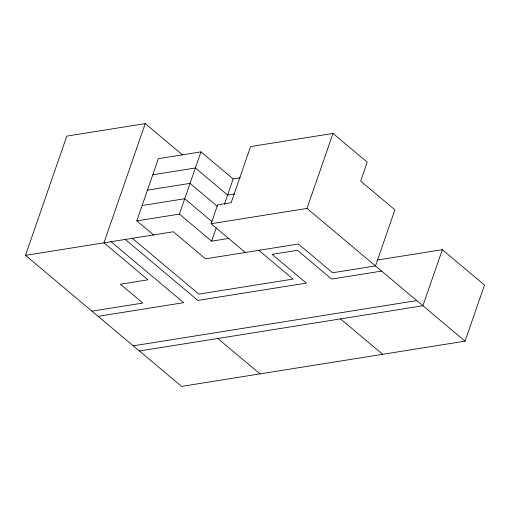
<?xml version="1.0" encoding="UTF-8"?>
<svg xmlns="http://www.w3.org/2000/svg" width="510" height="510" viewBox="0 0 510 510"><rect width="100%" height="100%" fill="white"/><g stroke="black" fill="none" stroke-linecap="round" stroke-linejoin="round"><path stroke-width="0.76" d="M377.215 260.062L442.342 249.677L484.5 285.077L465.075 341.164L181.547 386.395L25.5 255.344L66.784 136.119L145.229 123.605L182.637 155.014M145.229 123.605L103.944 242.83L147.983 279.818L120.392 284.217L142.813 303.048L91.959 311.157M153.791 235.142L136.814 220.894L158.368 158.661L200.959 151.865L233.185 178.927L240.255 177.799M136.814 220.894L179.412 214.098L200.959 151.865M245.329 252.482L211.095 223.724L217.642 204.816L231.177 202.655L250.595 146.568L332.985 133.429L367.225 162.18L360.672 181.088L394.912 209.846L375.487 265.927L332.647 272.761L298.414 244.009L205.517 258.831L173.292 231.769L25.5 255.344M179.412 214.098L211.631 241.16L216.195 227.989M224.304 204.574L233.185 178.927M211.095 223.724L307.014 208.424L332.985 133.429M442.342 249.677L422.917 305.758L139.389 350.988M152.777 174.796L195.375 168L227.594 195.062L234.664 193.934M147.46 190.16L190.051 183.364L217.413 206.346M142.137 205.524L184.728 198.734L212.09 221.71M211.631 241.16L228.913 238.406M98.111 316.321L183.651 302.679L111.046 241.702M381.639 271.09L331.698 279.059L297.464 250.308L272.11 254.35L306.344 283.101L197.848 300.409L125.243 239.432M133.244 345.831L416.772 300.6M307.014 208.424L465.075 341.164M258.863 250.321L293.097 279.072L198.804 294.117L132.339 238.304M340.527 318.903L382.691 354.31M217.834 338.474L259.998 373.881"/></g></svg>
